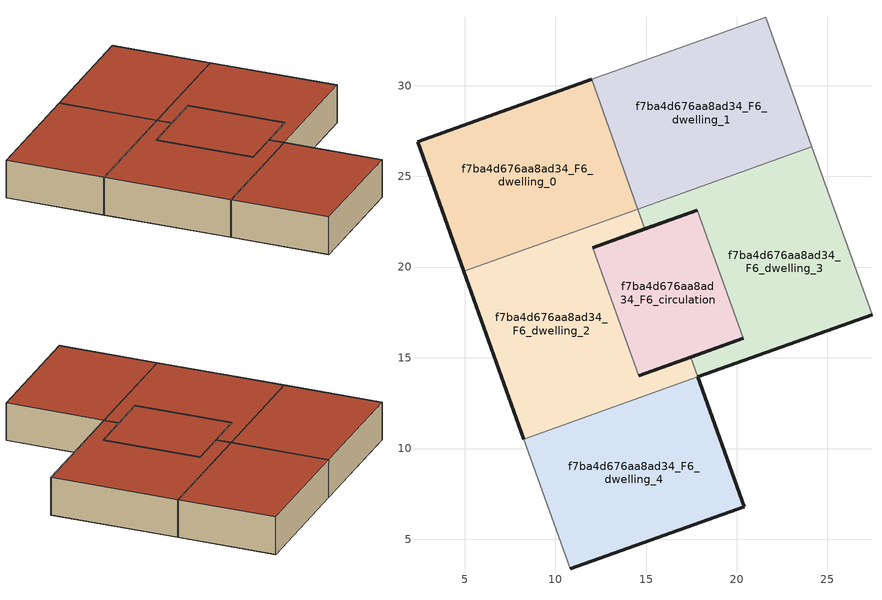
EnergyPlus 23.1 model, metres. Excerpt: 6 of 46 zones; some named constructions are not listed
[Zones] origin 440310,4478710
f7ba4d676aa8ad34_F6_dwelling_0
 floor to f7ba4d676aa8ad34_F5_dwelling_0 (EU_floor_Construction): 14.55,23.2 12,30.34 2.41,26.91 4.96,19.77 z18
 wall outside (EU_wall_Construction): 4.96,19.77 2.41,26.91 12,30.34 z18:21
 wall to f7ba4d676aa8ad34_F6_dwelling_2 (EU_wall_Construction): 14.55,23.2 4.96,19.77 z18:21
 wall to f7ba4d676aa8ad34_F6_dwelling_1 (EU_wall_Construction): 12,30.34 14.55,23.2 z18:21
 roof outside (EU_roof_Construction): 12,30.34 14.55,23.2 4.96,19.77 2.41,26.91 z21
f7ba4d676aa8ad34_F6_dwelling_1
 floor to f7ba4d676aa8ad34_F5_dwelling_1 (EU_floor_Construction): 24.14,26.63 21.59,33.77 12,30.34 14.55,23.2 z18
 wall to f7ba4d676aa8ad34_F6_dwelling_3 (EU_wall_Construction): 24.14,26.63 14.55,23.2 z18:21
 wall adiabatic (EU_wall_Construction): 12,30.34 21.59,33.77 24.14,26.63 z18:21
 roof outside (EU_roof_Construction): 21.59,33.77 24.14,26.63 14.55,23.2 12,30.34 z21
f7ba4d676aa8ad34_F6_dwelling_2
 floor to f7ba4d676aa8ad34_F5_dwelling_2 (EU_floor_Construction): 17.86,13.94 17.47,15.04 14.59,14.01 12.07,21.07 14.94,22.1 14.55,23.2 4.96,19.77 8.27,10.51 z18
 wall outside (EU_wall_Construction): 14.94,22.1 12.07,21.07 / 14.59,14.01 17.47,15.04 / 8.27,10.51 4.96,19.77 z18:21
 wall to f7ba4d676aa8ad34_F6_circulation (EU_wall_Construction): 12.07,21.07 14.59,14.01 z18:21
 wall to f7ba4d676aa8ad34_F6_dwelling_3 (EU_wall_Construction): 17.47,15.04 17.86,13.94 / 14.55,23.2 14.94,22.1 z18:21
 wall to f7ba4d676aa8ad34_F6_dwelling_4 (EU_wall_Construction): 17.86,13.94 8.27,10.51 z18:21
 roof outside (EU_roof_Construction): 14.94,22.1 12.07,21.07 14.59,14.01 17.47,15.04 17.86,13.94 8.27,10.51 4.96,19.77 14.55,23.2 z21
f7ba4d676aa8ad34_F6_dwelling_3
 floor to f7ba4d676aa8ad34_F5_dwelling_3 (EU_floor_Construction): 27.45,17.37 24.14,26.63 14.55,23.2 14.94,22.1 17.82,23.13 20.35,16.07 17.47,15.04 17.86,13.94 z18
 wall outside (EU_wall_Construction): 27.45,17.37 17.86,13.94 / 17.47,15.04 20.35,16.07 / 17.82,23.13 14.94,22.1 z18:21
 wall to f7ba4d676aa8ad34_F6_circulation (EU_wall_Construction): 20.35,16.07 17.82,23.13 z18:21
 wall adiabatic (EU_wall_Construction): 24.14,26.63 27.45,17.37 z18:21
 roof outside (EU_roof_Construction): 24.14,26.63 27.45,17.37 17.86,13.94 17.47,15.04 20.35,16.07 17.82,23.13 14.94,22.1 14.55,23.2 z21
f7ba4d676aa8ad34_F6_dwelling_4
 floor to f7ba4d676aa8ad34_F5_dwelling_4 (EU_floor_Construction): 20.41,6.8 17.86,13.94 8.27,10.51 10.82,3.37 z18
 wall outside (EU_wall_Construction): 17.86,13.94 20.41,6.8 10.82,3.37 z18:21
 wall adiabatic (EU_wall_Construction): 10.82,3.37 8.27,10.51 z18:21
 roof outside (EU_roof_Construction): 17.86,13.94 20.41,6.8 10.82,3.37 8.27,10.51 z21
f7ba4d676aa8ad34_F6_circulation
 floor to f7ba4d676aa8ad34_F5_circulation (EU_floor_Construction): 20.35,16.07 17.82,23.13 12.07,21.07 14.59,14.01 z18
 wall outside (EU_wall_Construction): 12.07,21.07 17.82,23.13 / 20.35,16.07 14.59,14.01 z18:21
 roof outside (EU_roof_Construction): 17.82,23.13 20.35,16.07 14.59,14.01 12.07,21.07 z21
[SCHEDULE:FILE] Column Number=1; Rows to Skip at Top=0; Number of Hours of Data=8760; Column Separator=Comma; Interpolate to Timestep=No; Minutes per Item=60; Adjust Schedule for Daylight Savings=Yes
Name | File
EU_Step8_GainSchedule_f7ba4d676aa8ad34_F2_dwelling_2_f000 | ../../schedules/f7ba4d676aa8ad34/f7ba4d676aa8ad34_F2_dwelling_2_f000_gain.csv
EU_Step8_GainSchedule_f7ba4d676aa8ad34_F2_dwelling_3_f000 | ../../schedules/f7ba4d676aa8ad34/f7ba4d676aa8ad34_F2_dwelling_3_f000_gain.csv
EU_Step8_GainSchedule_f7ba4d676aa8ad34_F2_dwelling_4_f000 | ../../schedules/f7ba4d676aa8ad34/f7ba4d676aa8ad34_F2_dwelling_4_f000_gain.csv
EU_Step8_GainSchedule_f7ba4d676aa8ad34_F2_dwelling_5_f000 | ../../schedules/f7ba4d676aa8ad34/f7ba4d676aa8ad34_F2_dwelling_5_f000_gain.csv
EU_Step8_GainSchedule_f7ba4d676aa8ad34_F3_dwelling_0_f000 | ../../schedules/f7ba4d676aa8ad34/f7ba4d676aa8ad34_F3_dwelling_0_f000_gain.csv
EU_Step8_GainSchedule_f7ba4d676aa8ad34_F3_dwelling_1_f000 | ../../schedules/f7ba4d676aa8ad34/f7ba4d676aa8ad34_F3_dwelling_1_f000_gain.csv
EU_Step8_GainSchedule_f7ba4d676aa8ad34_F3_dwelling_2_f000 | ../../schedules/f7ba4d676aa8ad34/f7ba4d676aa8ad34_F3_dwelling_2_f000_gain.csv
EU_Step8_GainSchedule_f7ba4d676aa8ad34_F3_dwelling_3_f000 | ../../schedules/f7ba4d676aa8ad34/f7ba4d676aa8ad34_F3_dwelling_3_f000_gain.csv
EU_Step8_GainSchedule_f7ba4d676aa8ad34_F3_dwelling_4_f000 | ../../schedules/f7ba4d676aa8ad34/f7ba4d676aa8ad34_F3_dwelling_4_f000_gain.csv
EU_Step8_GainSchedule_f7ba4d676aa8ad34_F3_dwelling_5_f000 | ../../schedules/f7ba4d676aa8ad34/f7ba4d676aa8ad34_F3_dwelling_5_f000_gain.csv
EU_Step8_GainSchedule_f7ba4d676aa8ad34_F4_dwelling_0_f000 | ../../schedules/f7ba4d676aa8ad34/f7ba4d676aa8ad34_F4_dwelling_0_f000_gain.csv
EU_Step8_GainSchedule_f7ba4d676aa8ad34_F4_dwelling_1_f000 | ../../schedules/f7ba4d676aa8ad34/f7ba4d676aa8ad34_F4_dwelling_1_f000_gain.csv
EU_Step8_GainSchedule_f7ba4d676aa8ad34_F4_dwelling_2_f000 | ../../schedules/f7ba4d676aa8ad34/f7ba4d676aa8ad34_F4_dwelling_2_f000_gain.csv
EU_Step8_GainSchedule_f7ba4d676aa8ad34_F4_dwelling_3_f000 | ../../schedules/f7ba4d676aa8ad34/f7ba4d676aa8ad34_F4_dwelling_3_f000_gain.csv
EU_Step8_GainSchedule_f7ba4d676aa8ad34_F4_dwelling_4_f000 | ../../schedules/f7ba4d676aa8ad34/f7ba4d676aa8ad34_F4_dwelling_4_f000_gain.csv
EU_Step8_GainSchedule_f7ba4d676aa8ad34_F5_dwelling_0_f000 | ../../schedules/f7ba4d676aa8ad34/f7ba4d676aa8ad34_F5_dwelling_0_f000_gain.csv
EU_Step8_GainSchedule_f7ba4d676aa8ad34_F5_dwelling_1_f000 | ../../schedules/f7ba4d676aa8ad34/f7ba4d676aa8ad34_F5_dwelling_1_f000_gain.csv
EU_Step8_GainSchedule_f7ba4d676aa8ad34_F5_dwelling_2_f000 | ../../schedules/f7ba4d676aa8ad34/f7ba4d676aa8ad34_F5_dwelling_2_f000_gain.csv
EU_Step8_GainSchedule_f7ba4d676aa8ad34_F5_dwelling_3_f000 | ../../schedules/f7ba4d676aa8ad34/f7ba4d676aa8ad34_F5_dwelling_3_f000_gain.csv
EU_Step8_GainSchedule_f7ba4d676aa8ad34_F5_dwelling_4_f000 | ../../schedules/f7ba4d676aa8ad34/f7ba4d676aa8ad34_F5_dwelling_4_f000_gain.csv
